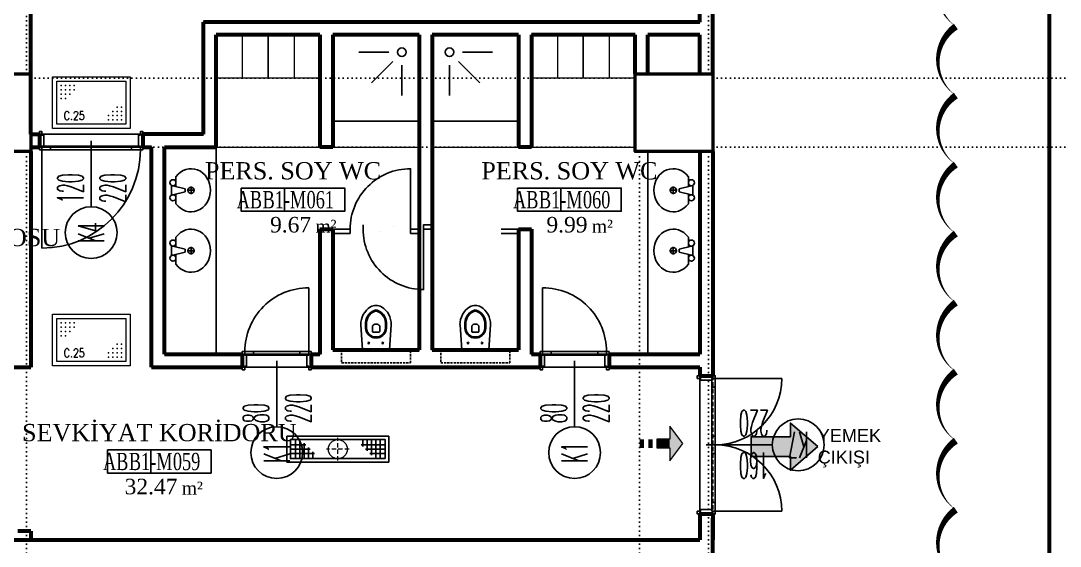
# Model space of a CAD drawing. Extents: x -228812 to 45006, y -308075 to -42938.
# Drawn here: x 42555 to 43759, y -46454 to -45845 of the extents above; entities that cross this region are included whole.
import ezdxf
from ezdxf.enums import TextEntityAlignment as Align

# ---------------------------------------------------------------- set-up
doc = ezdxf.new("R2010")
doc.units = 0
doc.header["$LTSCALE"] = 20
for name, pattern in [('( Hidden )', [0.375, 0.25, -0.125]), ('DASHED2', [0.375, 0.25, -0.125]), ('DOT', [0.25, 0, -0.25]), ('HIDDEN', [0.375, 0.25, -0.125])]:
    doc.linetypes.add(name, pattern=pattern)
doc.layers.get('0').update_dxf_attribs({"linetype": 'CONTINUOUS', "lineweight": 15})
doc.layers.get('DEFPOINTS').update_dxf_attribs({"linetype": 'CONTINUOUS'})
for name, color, linetype in [('BL-C', 140, 'CONTINUOUS'), ('DUVAR-PANEL', 7, 'CONTINUOUS'), ('KA-PEN', 5, 'CONTINUOUS'), ('KAPILAR', 5, 'CONTINUOUS'), ('KIRIS', 9, 'DOT'), ('MERD', 7, 'CONTINUOUS'), ('OK', 7, 'CONTINUOUS'), ('ROOM', 7, 'CONTINUOUS'), ('ROOM-T', 7, 'CONTINUOUS'), ('TEFRIS SIHHI', 7, 'CONTINUOUS'), ('YAZI', 170, 'CONTINUOUS')]:
    doc.layers.add(name, color=color, linetype=linetype)
for name, color, linetype, lineweight in [('DUVAR', 7, 'CONTINUOUS', 60), ('KOLON', 7, 'CONTINUOUS', 50), ('NO', 7, 'CONTINUOUS', 30), ('tefris', 7, 'CONTINUOUS', 20), ('Y-TEFRIS', 203, 'CONTINUOUS', 5), ('yerizg-a', 7, 'CONTINUOUS', 15), ('yerizg-b', 7, 'CONTINUOUS', 9)]:
    doc.layers.add(name, color=color, linetype=linetype, lineweight=lineweight)
doc.layers.add('REVIZYON-2015-11-23', color=1, linetype='CONTINUOUS', lineweight=13, plot=False)
doc.styles.add('ARIEL_500S', font='arial.ttf', dxfattribs={"height": 125})
doc.styles.add('OLC-200', font='tromans.shx', dxfattribs={"width": 0.5, "height": 0.2})
doc.styles.add('OLC-50', font='romans.shx', dxfattribs={"width": 0.5, "height": 0.15})
doc.styles.add('ROMANS', font='romans.shx', dxfattribs={"width": 0.8})
doc.styles.add('YAZI', font='times.ttf')
doc.linetypes.add('ZIGZAG', pattern='A,0.0001,-0.2,[131,ltypeshp.shx,S=0.2,R=0,X=-0.2,Y=0],-0.4,[131,ltypeshp.shx,S=0.2,R=180,X=0.2,Y=0],-0.2', length=0.8001)
doc.dimstyles.new('BIRIM ADI', dxfattribs={"dimtxt": 30, "dimasz": 50, "dimexe": 25, "dimexo": 40, "dimgap": 15, "dimtad": 0, "dimtxsty": 'YAZI', "dimblk": 'OBLIQUE', "dimcen": 50, "dimadec": 0, "dimazin": 0, "dimtfac": 1, "dimtmove": 0, "dimatfit": 3, "dimfxl": 150, "dimfxlon": 1, "dimarcsym": 0})

# ---------------------------------------------------------------- blocks, each defined once
blk = doc.blocks.new('_OBLIQUE')
at = {"color": 0, "linetype": 'ByBlock'}
blk.add_line((-0.5, -0.5), (0.5, 0.5), dxfattribs=at)
blk = doc.blocks.new('*D9222')
at = {"layer": 'DEFPOINTS', "color": 0, "linetype": 'Continuous'}
for p in [(43266.9, -45206), (43962.7, -45206), (43746.9, -46446)]:
    blk.add_point(p, dxfattribs=at)
at = {"layer": 'YAZI', "color": 0, "lineweight": -2, "ltscale": 0.5}
for p, q in [((43812.7, -45206), (43987.7, -45206)), ((43962.7, -45206), (43962.7, -45723.2)), ((43962.7, -46446), (43962.7, -45928.9)), ((43812.7, -46446), (43987.7, -46446))]:
    blk.add_line(p, q, dxfattribs=at)
at = {"layer": 'YAZI', "color": 0, "linetype": 'Continuous', "lineweight": -2, "xscale": 50, "yscale": 50, "zscale": 50}
for p, rotation in [((43962.7, -45206), 90), ((43962.7, -46446), 270)]:
    blk.add_blockref('_OBLIQUE', p, dxfattribs=dict(at, rotation=rotation))
at = {"layer": 'YAZI', "color": 0, "linetype": 'Continuous', "insert": (43962.7, -45826), "char_height": 30, "attachment_point": 5, "rotation": 90, "style": 'YAZI'}
blk.add_mtext('ATÖLYE ', dxfattribs=at)
blk = doc.blocks.new('KOLON90')
at = {"layer": 'KOLON', "color": 4}
blk.add_lwpolyline([(-45, 45), (45, 45), (45, -45), (-45, -45)], close=True, dxfattribs=at)
blk = doc.blocks.new('DOLAP 60x50')
at = {"layer": 'Y-TEFRIS', "linetype": '( Hidden )', "ltscale": 0.1}
blk.add_line((0, 50), (0, 0), dxfattribs=at)
at = {"layer": 'Y-TEFRIS'}
blk.add_lwpolyline([(30, 50), (-30, 50), (-30, 0), (30, 0), (30, 50)], dxfattribs=at)
blk = doc.blocks.new('*U684')
at = {"color": 0}
for p, q in [((-157, 18), (-157, 95)), ((-3, 18), (-3, 95)), ((-147, 18), (-147, 14)), ((-90.1, 18), (-90.1, 14)), ((-70, 18), (-70, 14)), ((-13.1, 18), (-13.1, 14)), ((-80, 7.5), (-80, 7.5))]:
    blk.add_line(p, q, dxfattribs=at)
at = {"color": 0, "linetype": 'DOT', "ltscale": 20}
blk.add_line((-155, 0), (-5, 0), dxfattribs=at)
at = {"color": 16}
blk.add_lwpolyline([(-80, 7.5), (-80, 84)], dxfattribs=at)
at = {"color": 0, "lineweight": -3}
for points in [[(-160, 15), (-160, 18), (-157, 18), (-157, 14), (-155, 14), (-155, 1), (-157, 1), (-157, -3), (-160, -3), (-160, 0)], [(0, 15), (0, 18), (-3, 18), (-3, 14), (-5, 14), (-5, 1), (-3, 1), (-3, -3), (0, -3), (0, 0)]]:
    blk.add_lwpolyline(points, dxfattribs=at)
at = {"color": 0}
for points in [[(-157, 18), (-157, 14), (-80, 14), (-80, 18)], [(-80, 18), (-80, 14), (-3, 14), (-3, 18)]]:
    blk.add_lwpolyline(points, close=True, dxfattribs=at)
at = {"color": 16}
blk.add_circle((-80, 114), 30, dxfattribs=at)
at = {"color": 0}
for centre, start, end in [((-157, 18), 0, 90), ((-3, 18), 90, 180)]:
    blk.add_arc(centre, 77, start, end, dxfattribs=at)
at = {"color": 16, "style": 'OLC-50', "width": 0.45}
blk.add_attdef('POZ', text='', height=30, rotation=270, dxfattribs=at).set_placement((-80, 114), align=Align.MIDDLE_CENTER)
blk.add_attdef('YUK', text='', height=30, rotation=270, dxfattribs=at).set_placement((-90, 80), align=Align.TOP_LEFT)
blk.add_attdef('GEN', text='', height=30, rotation=270, dxfattribs=at).set_placement((-80, 80), align=Align.BOTTOM_LEFT)
at = {"style": 'OLC-50', "width": 0.5, "flags": 1}
for tag, p in [('KABLOK', (-188.3, -83.8)), ('KAMAHKOD', (-83.9, -83.8)), ('KAMAHNO', (-195.2, -120.6)), ('KAMAHAD', (-79.6, -120)), ('DUVKA', (-188.6, -156)), ('KARENK', (-82.6, -154.8)), ('KATIP', (-188.1, -194)), ('KASAMAL', (-83.9, -189.6)), ('KAMAL', (-188.7, -233)), ('KASARENK', (-83.5, -229)), ('MENFEZ', (-190, -268.9)), ('YANGIN', (-84.2, -266.9)), ('ACILYON', (-192.7, -303.5)), ('CEKIT', (-86.3, -303.2)), ('CARPTEK', (-195, -337.4)), ('FOTOSEL', (-86.8, -337.1)), ('PBAR', (-193.2, -371.1)), ('KONTROL', (-87, -371.1))]:
    blk.add_attdef(tag, p, '', height=30, dxfattribs=at)
blk = doc.blocks.new('ROOMNAME')
at = {"color": 0}
blk.add_line((0, 13.5), (0, -13.5), dxfattribs=at)
blk.add_lwpolyline([(-50, 13.5), (-50, -13.5), (70, -13.5), (70, 13.5)], close=True, dxfattribs=at)
at = {"color": 0, "insert": (36, -30.8), "char_height": 15, "width": 39.826, "attachment_point": 4, "style": 'YAZI'}
blk.add_mtext('m²', dxfattribs=at)
at = {"color": 0, "style": 'YAZI'}
for tag, p in [('KOD', (-25, 0)), ('NO', (35, 0))]:
    blk.add_attdef(tag, text='', height=20, dxfattribs=at).set_placement(p, align=Align.MIDDLE_CENTER)
blk.add_attdef('ALAN', text='', height=18, dxfattribs=at).set_placement((31, -29), align=Align.MIDDLE_RIGHT)
at = {"color": 0, "style": 'YAZI', "flags": 1}
for tag, p in [('ALANIHALE', (10, -51.3)), ('CEVRE', (8.8, -70.9))]:
    blk.add_attdef(tag, text='', height=15, dxfattribs=at).set_placement(p, align=Align.MIDDLE_CENTER)
at = {"color": 0, "style": 'OLC-200', "width": 0.5, "flags": 1}
for tag, p in [('DOS', (-43.9, -102.9)), ('SUP', (-12.3, -102.9)), ('DUV', (15.1, -102.9)), ('TAV', (42.4, -102.9)), ('KTIP1', (-43.9, -131.5)), ('KTIP2', (6.1, -131.5)), ('KTIP3', (56.1, -131.5)), ('KTIP1S', (-43.9, -160.1)), ('KTIP2S', (6.1, -160.1)), ('KTIP3S', (56.1, -160.1)), ('PTIP1', (-43.9, -188.6)), ('PTIP2', (6.1, -188.6)), ('PTIP3', (56.1, -188.6)), ('PTIP1S', (-43.9, -217.2)), ('PTIP2S', (6.1, -217.2)), ('PTIP3S', (56.1, -217.2)), ('KISI', (-43.9, -245.8)), ('KW', (6.1, -245.8)), ('ISI', (56.1, -245.8))]:
    blk.add_attdef(tag, p, '', height=15, dxfattribs=at)
at = {"layer": 'ROOM-T', "color": 9, "style": 'YAZI'}
blk.add_attdef('MAHALADI', text='', height=20, dxfattribs=at).set_placement((10, 33.5), align=Align.MIDDLE_CENTER)
blk = doc.blocks.new('DUS')
at = {"color": 0}
for p, q in [((35, -20), (70, -20)), ((20, -35), (20, -70)), ((30.6, -30.6), (55.4, -55.4))]:
    blk.add_line(p, q, dxfattribs=at)
blk.add_lwpolyline([(0, -100), (0, 0), (100, 0), (100, -100), (0, -100)], dxfattribs=at)
blk.add_circle((20, -20), 5, dxfattribs=at)
blk = doc.blocks.new('K070-PANEL')
at = {"color": 0}
for p, q in [((80, 0), (80, -5)), ((45, -2.5), (45, -2.5))]:
    blk.add_line(p, q, dxfattribs=at)
blk.add_lwpolyline([(10, 0), (10, 70, -0.414214), (80, 0)], format="xyb", dxfattribs=at)
blk.add_lwpolyline([(0, 0), (10, 0), (10, -5), (0, -5)], dxfattribs=at)
blk = doc.blocks.new('*U9161')
at = {"color": 0}
for p, q in [((-3, 18), (-3, 92)), ((-67, 18), (-67, 14)), ((-13.1, 18), (-13.1, 14)), ((-40, 7.5), (-40, 7.5))]:
    blk.add_line(p, q, dxfattribs=at)
at = {"color": 0, "linetype": 'DOT', "ltscale": 20}
blk.add_line((-80, 0), (0, 0), dxfattribs=at)
at = {"color": 0, "lineweight": -3}
for points in [[(-80, 15), (-80, 18), (-77, 18), (-77, 14), (-75, 14), (-75, 1), (-77, 1), (-77, -3), (-80, -3), (-80, 0)], [(0, 15), (0, 18), (-3, 18), (-3, 14), (-5, 14), (-5, 1), (-3, 1), (-3, -3), (0, -3), (0, 0)]]:
    blk.add_lwpolyline(points, dxfattribs=at)
at = {"color": 0}
blk.add_lwpolyline([(-77, 18), (-77, 14), (-3, 14), (-3, 18)], close=True, dxfattribs=at)
at = {"color": 16}
blk.add_lwpolyline([(-40, 7.5), (-40, -69)], dxfattribs=at)
blk.add_circle((-40, -99), 30, dxfattribs=at)
blk.add_arc((-3, 18), 74, 90, 180.0003)
at = {"color": 16, "style": 'OLC-50', "width": 0.45}
blk.add_attdef('GEN', text='', height=30, rotation=90, dxfattribs=at).set_placement((-40, -65), align=Align.BOTTOM_LEFT)
blk.add_attdef('YUK', text='', height=30, rotation=90, dxfattribs=at).set_placement((-30, -65), align=Align.TOP_LEFT)
at = {"style": 'OLC-50', "width": 0.5, "flags": 1}
for tag, p in [('KABLOK', (-148.3, -83.8)), ('KAMAHKOD', (-43.9, -83.8)), ('KAMAHNO', (-155.2, -120.6)), ('KAMAHAD', (-39.6, -120)), ('DUVKA', (-148.6, -156)), ('KARENK', (-42.6, -154.8)), ('KATIP', (-148.1, -194)), ('KASAMAL', (-43.9, -189.6)), ('KAMAL', (-148.7, -233)), ('KASARENK', (-43.5, -229)), ('MENFEZ', (-150, -268.9)), ('YANGIN', (-44.2, -266.9)), ('ACILYON', (-152.7, -303.5)), ('CEKIT', (-46.3, -303.2)), ('CARPTEK', (-155, -337.4)), ('FOTOSEL', (-46.8, -337.1)), ('PBAR', (-153.2, -371.1)), ('KONTROL', (-47, -371.1))]:
    blk.add_attdef(tag, p, '', height=30, dxfattribs=at)
at = {"color": 16, "style": 'OLC-50', "width": 0.45}
blk.add_attdef('POZ', text='', height=30, rotation=90, dxfattribs=at).set_placement((-40, -99), align=Align.MIDDLE_CENTER)
blk = doc.blocks.new('*U667')
at = {"color": 0, "linetype": 'DOT', "ltscale": 20}
blk.add_line((-120, 15), (0, 15), dxfattribs=at)
at = {"color": 0}
for p, q in [((-107, -3), (-107, 1)), ((-60, 7.5), (-60, 7.5)), ((-13.1, -3), (-13.1, 1)), ((-117, -3), (-117, -117))]:
    blk.add_line(p, q, dxfattribs=at)
at = {"color": 0, "lineweight": -3}
for points in [[(-120, 0), (-120, -3), (-117, -3), (-117, 1), (-115, 1), (-115, 14), (-117, 14), (-117, 18), (-120, 18), (-120, 15)], [(0, 0), (0, -3), (-3, -3), (-3, 1), (-5, 1), (-5, 14), (-3, 14), (-3, 18), (0, 18), (0, 15)]]:
    blk.add_lwpolyline(points, dxfattribs=at)
at = {"color": 0}
blk.add_lwpolyline([(-117, -3), (-117, 1), (-3, 1), (-3, -3)], close=True, dxfattribs=at)
at = {"color": 16}
blk.add_lwpolyline([(-60, 7.5), (-60, -69)], dxfattribs=at)
blk.add_circle((-60, -99), 30, dxfattribs=at)
at = {"color": 0}
blk.add_arc((-117, -3), 114, 270, 360, dxfattribs=at)
at = {"color": 16, "style": 'OLC-50', "width": 0.45}
blk.add_attdef('GEN', text='', height=30, rotation=90, dxfattribs=at).set_placement((-60, -65), align=Align.BOTTOM_LEFT)
blk.add_attdef('YUK', text='', height=30, rotation=90, dxfattribs=at).set_placement((-50, -65), align=Align.TOP_LEFT)
at = {"style": 'OLC-50', "width": 0.5, "flags": 1}
for tag, p in [('KABLOK', (-168.3, -83.8)), ('KAMAHKOD', (-63.9, -83.8)), ('KAMAHNO', (-175.2, -120.6)), ('KAMAHAD', (-59.6, -120)), ('DUVKA', (-168.6, -156)), ('KARENK', (-62.6, -154.8)), ('KATIP', (-168.1, -194)), ('KASAMAL', (-63.9, -189.6)), ('KAMAL', (-168.7, -233)), ('KASARENK', (-63.5, -229)), ('MENFEZ', (-170, -268.9)), ('YANGIN', (-64.2, -266.9)), ('ACILYON', (-172.7, -303.5)), ('CEKIT', (-66.3, -303.2)), ('CARPTEK', (-175, -337.4)), ('FOTOSEL', (-66.8, -337.1)), ('PBAR', (-173.2, -371.1)), ('KONTROL', (-67, -371.1))]:
    blk.add_attdef(tag, p, '', height=30, dxfattribs=at)
at = {"color": 16, "style": 'OLC-50', "width": 0.45}
blk.add_attdef('POZ', text='', height=30, rotation=90, dxfattribs=at).set_placement((-60, -99), align=Align.MIDDLE_CENTER)
blk = doc.blocks.new('LAVABO UMUMI')
at = {"color": 0, "ltscale": 200}
for p, q in [((-17.5, 15.7), (-17.5, 4.4)), ((-22.8, -5.7), (-22.8, 5.7)), ((-7, 1.7), (-21, 5.2)), ((-7, -1.8), (-7, 1.7)), ((-4.5, 0), (4.5, 0)), ((0, 0), (0, 4.5)), ((-21, -5.2), (-7, -1.8)), ((-17.5, -4.4), (-17.5, -15.7)), ((0, 0), (0, -4.5))]:
    blk.add_line(p, q, dxfattribs=at)
for centre in [(-21, 8.7), (0, 0), (-21, -8.8)]:
    blk.add_circle(centre, 3.5, dxfattribs=at)
blk.add_ellipse((0, 0), major_axis=(0, 25), ratio=0.9, start_param=2.25047, end_param=7.174308, dxfattribs=at)
blk = doc.blocks.new('KLOZET')
at = {"color": 0, "extrusion": (0, 0, -1)}
for p, q in [((0, 15.5), (0, -15.5)), ((0, -15.5), (-29, -17.7))]:
    blk.add_line(p, q, dxfattribs=at)
at = {"color": 0, "linetype": 'HIDDEN', "ltscale": 0.5}
blk.add_lwpolyline([(0, -40), (15, -40), (15, 40), (0, 40)], dxfattribs=at)
at = {"color": 0, "extrusion": (0, 0, -1)}
for points in [[(0, 15.5), (29, 17.7, -0.251194), (50.1, 6.4, -0.116101), (51.5, 0, -0.116101)], [(27.9, 4.2, -0.506507), (27.9, -4.2, -1.085217)], [(27.9, -4.2), (21.5, -4.2, -0.414214), (20.5, -3.2), (20.5, 3.2, -0.414214), (21.5, 4.2), (27.9, 4.2)]]:
    blk.add_lwpolyline(points, format="xyb", dxfattribs=at)
for points in [[(46.3, 0, -0.068595), (45.8, -2.2, -0.325495), (28.9, -12.2), (25.3, -12.2, -0.336667), (13.9, -2.3), (13.9, 0), (13.9, 2.3, -0.336667), (25.3, 12.2), (28.9, 12.2, -0.325495), (45.8, 2.2, -0.068595)], [(45.1, 0, -0.064612), (44.7, -1.8, -0.325625), (29, -11), (25.3, -11, -0.332728), (15.1, -2.2), (15.1, 0), (15.1, 2.2, -0.332728), (25.3, 11), (29, 11, -0.325625), (44.7, 1.8, -0.064612)]]:
    blk.add_lwpolyline(points, format="xyb", close=True, dxfattribs=at)
for centre in [(8, 7.8), (8, -8.5)]:
    blk.add_circle(centre, 0.8, dxfattribs=at)
for centre, radius, start, end in [((37.2, -0.2), 14.3, 334.2235, 0.7134), ((28.9, 7.6), 25.4, 270.0429, 326.4453)]:
    blk.add_arc(centre, radius, start, end, dxfattribs=at)
blk = doc.blocks.new('*U9167')
at = {"color": 0}
for p, q in [((-77, 18), (-77, 92)), ((-67, 18), (-67, 14)), ((-13.1, 18), (-13.1, 14)), ((-40, 7.5), (-40, 7.5))]:
    blk.add_line(p, q, dxfattribs=at)
at = {"color": 0, "linetype": 'DOT', "ltscale": 20}
blk.add_line((-80, 0), (0, 0), dxfattribs=at)
at = {"color": 0, "lineweight": -3}
for points in [[(-80, 15), (-80, 18), (-77, 18), (-77, 14), (-75, 14), (-75, 1), (-77, 1), (-77, -3), (-80, -3), (-80, 0)], [(0, 15), (0, 18), (-3, 18), (-3, 14), (-5, 14), (-5, 1), (-3, 1), (-3, -3), (0, -3), (0, 0)]]:
    blk.add_lwpolyline(points, dxfattribs=at)
at = {"color": 0}
blk.add_lwpolyline([(-77, 18), (-77, 14), (-3, 14), (-3, 18)], close=True, dxfattribs=at)
at = {"color": 16}
blk.add_lwpolyline([(-40, 7.5), (-40, -69)], dxfattribs=at)
blk.add_circle((-40, -99), 30, dxfattribs=at)
blk.add_arc((-77, 18), 74, 359.9997, 90)
at = {"color": 16, "style": 'OLC-50', "width": 0.45}
blk.add_attdef('GEN', text='', height=30, rotation=90, dxfattribs=at).set_placement((-40, -65), align=Align.BOTTOM_LEFT)
blk.add_attdef('YUK', text='', height=30, rotation=90, dxfattribs=at).set_placement((-30, -65), align=Align.TOP_LEFT)
at = {"style": 'OLC-50', "width": 0.5, "flags": 1}
for tag, p in [('KABLOK', (-148.3, -83.8)), ('KAMAHKOD', (-43.9, -83.8)), ('KAMAHNO', (-155.2, -120.6)), ('KAMAHAD', (-39.6, -120)), ('DUVKA', (-148.6, -156)), ('KARENK', (-42.6, -154.8)), ('KATIP', (-148.1, -194)), ('KASAMAL', (-43.9, -189.6)), ('KAMAL', (-148.7, -233)), ('KASARENK', (-43.5, -229)), ('MENFEZ', (-150, -268.9)), ('YANGIN', (-44.2, -266.9)), ('ACILYON', (-152.7, -303.5)), ('CEKIT', (-46.3, -303.2)), ('CARPTEK', (-155, -337.4)), ('FOTOSEL', (-46.8, -337.1)), ('PBAR', (-153.2, -371.1)), ('KONTROL', (-47, -371.1))]:
    blk.add_attdef(tag, p, '', height=30, dxfattribs=at)
at = {"color": 16, "style": 'OLC-50', "width": 0.45}
blk.add_attdef('POZ', text='', height=30, rotation=90, dxfattribs=at).set_placement((-40, -99), align=Align.MIDDLE_CENTER)
blk = doc.blocks.new('Y-SIFON')
at = {"layer": 'yerizg-a', "color": 0, "linetype": 'Continuous'}
blk.add_circle((0, 0), 11, dxfattribs=at)
at = {"layer": 'yerizg-b', "color": 0, "linetype": 'DASHED2'}
for points in [[(0, 13), (0, -13)], [(-13, 0), (13, 0)]]:
    blk.add_lwpolyline(points, dxfattribs=at)
blk = doc.blocks.new('YER SUZGECI 118 30')
at = {"color": 0}
for p, q in [((-20, 114), (-20, 86)), ((-15, 114), (-15, 91)), ((-10, 114), (-10, 96)), ((-26, 108), (-4, 108)), ((-4, 103), (-26, 103)), ((-26, 98), (-8, 98)), ((-26, 93), (-13, 93)), ((-26, 88), (-18, 88)), ((-4, 25), (-17, 25)), ((-15, 4), (-15, 27)), ((-4, 30), (-12, 30)), ((-10, 4), (-10, 32)), ((-26, 15), (-4, 15)), ((-4, 20), (-22, 20)), ((-20, 4), (-20, 22)), ((-4, 10), (-26, 10))]:
    blk.add_line(p, q, dxfattribs=at)
for points in [[(0, 118), (0, 0), (-30, 0), (-30, 118)], [(-4, 114), (-4, 4), (-26, 4), (-26, 114)]]:
    blk.add_lwpolyline(points, close=True, dxfattribs=at)
at = {"color": 0, "linetype": 'Continuous', "rotation": 270}
blk.add_blockref('Y-SIFON', (-15, 59), dxfattribs=at)
blk = doc.blocks.new('1YB-E90')
at = {"layer": 'yerizg-a', "color": 0}
blk.add_lwpolyline([(0, 0), (90, 0), (90, -60), (0, -60)], close=True, dxfattribs=at)
at = {"layer": 'yerizg-b', "color": 0}
blk.add_lwpolyline([(5, -5), (85, -5), (85, -55), (5, -55)], close=True, dxfattribs=at)
at = {"layer": 'yerizg-b', "color": 0, "linetype": 'Continuous'}
for p in [(10, -10), (15, -10), (20, -10), (25, -10), (10, -15), (10, -20), (15, -15), (15, -20), (20, -15), (20, -20), (25, -15), (10, -25), (15, -25), (75, -35), (80, -35), (65, -45), (70, -40), (70, -45), (75, -40), (75, -45), (80, -40), (80, -45), (65, -50), (70, -50), (75, -50), (80, -50)]:
    blk.add_point(p, dxfattribs=at)
at = {"layer": 'NO', "linetype": 'Continuous', "style": 'ROMANS', "width": 0.8}
blk.add_attdef('NO', text='', height=10, dxfattribs=at).set_placement((25.2, -45), align=Align.MIDDLE)
blk = doc.blocks.new('ja-yonoku')
at = {"layer": 'tefris', "color": 1, "linetype": 'Continuous'}
blk.add_lwpolyline([(5, -20), (-5, -20), (-5, -35), (-20, -35), (0, -50), (20, -35), (5, -35), (5, -20)], dxfattribs=at)
for points in [[(-5, 0), (5, 0), (-5, -5), (5, -5)], [(-5, -10), (5, -10), (-5, -15), (5, -15)], [(-5, -20), (5, -20), (-5, -35), (5, -35)], [(5, -35), (-20, -35), (0, -50), (-20, -35)], [(5, -35), (20, -35), (0, -50), (20, -35)]]:
    blk.add_solid(points, dxfattribs=at)

msp = doc.modelspace()

# ---------------------------------------------------------------- hatches: boundary and pattern name
at = {"layer": 'OK'}
h = msp.add_hatch(color=256, dxfattribs=at)
h.dxf.hatch_style = 1
h.paths.add_polyline_path([(43478.765, -46338.082), (43446.872, -46310.745), (43446.872, -46326.692), (43401.309, -46326.692), (43401.309, -46338.082), (43401.309, -46349.473), (43446.872, -46349.473), (43446.872, -46365.42)])

# ---------------------------------------------------------------- linework, layer by layer
at = {"layer": 'DEFPOINTS', "color": 7, "linetype": '( Hidden )'}
for points in [[(43351.851, -43996.043), (43746.851, -43996.043), (43746.851, -46566.393)], [(43617.615, -46771.043), (43356.851, -46771.043), (43356.851, -44696.043), (43351.851, -44696.043), (43351.851, -43996.043)]]:
    msp.add_lwpolyline(points, dxfattribs=at)
at = {"layer": 'DEFPOINTS'}
for points in [[(43341.851, -45846.043), (43341.851, -45636.043), (42566.851, -45636.043), (42566.851, -45976.043), (42766.851, -45976.043), (42766.851, -45846.043)], [(43016.851, -45861.043), (42916.851, -45861.043), (42916.851, -45991.043), (42901.851, -45991.043), (42901.851, -45861.043), (42781.851, -45861.043), (42781.851, -45991.043), (42721.851, -45991.043), (42721.851, -46231.043), (42901.851, -46231.043), (42901.851, -46086.043), (42916.851, -46086.043), (42916.851, -46226.043), (43016.851, -46226.043)], [(43341.851, -45996.043), (43266.851, -45996.043), (43266.851, -45861.043), (43146.851, -45861.043), (43146.851, -45991.043), (43131.851, -45991.043), (43131.851, -45861.043), (43031.851, -45861.043), (43031.851, -46226.043), (43131.851, -46226.043), (43131.851, -46086.043), (43146.851, -46086.043), (43146.851, -46231.043), (43156.851, -46231.043), (43341.851, -46231.043)], [(41896.851, -46246.043), (42566.851, -46246.043), (42566.851, -45991.043), (42706.851, -45991.043), (42706.851, -46246.043), (43341.851, -46246.043), (43341.851, -46446.043), (41896.851, -46446.043)]]:
    msp.add_lwpolyline(points, close=True, dxfattribs=at)
at = {"layer": 'DUVAR', "color": 2}
for p, q in [((43746.851, -46566.393), (43746.851, -43996.043)), ((43746.851, -46566.393), (43746.851, -43996.043)), ((43356.851, -45906.043), (43356.851, -45376.043)), ((42566.851, -45906.043), (42566.851, -45636.043)), ((43341.851, -45846.043), (43341.851, -45636.043)), ((43341.851, -45846.043), (42766.851, -45846.043)), ((42766.851, -45976.043), (42766.851, -45846.043)), ((42901.851, -45861.043), (42781.851, -45861.043)), ((42781.851, -45991.043), (42781.851, -45861.043)), ((42901.851, -45861.043), (42901.851, -45991.043)), ((43016.851, -45861.043), (42916.851, -45861.043)), ((42916.851, -45861.043), (42916.851, -45991.043)), ((43016.851, -45861.043), (43016.851, -46226.043)), ((43131.851, -45861.043), (43031.851, -45861.043)), ((43031.851, -45861.043), (43031.851, -46226.043)), ((43131.851, -45861.043), (43131.851, -45991.043)), ((43266.851, -45861.043), (43146.851, -45861.043)), ((43146.851, -45861.043), (43146.851, -45991.043)), ((43266.851, -45906.043), (43266.851, -45861.043)), ((43341.851, -45861.043), (43281.851, -45861.043)), ((43281.851, -45906.043), (43281.851, -45861.043)), ((43341.851, -45906.043), (43341.851, -45861.043)), ((42566.851, -45976.043), (42566.851, -45896.043)), ((42566.851, -45976.043), (42576.851, -45976.043)), ((42576.851, -45976.043), (42576.851, -45991.043)), ((42766.851, -45976.043), (42696.851, -45976.043)), ((42696.851, -45976.043), (42696.851, -45991.043)), ((42566.851, -45991.043), (42576.851, -45991.043)), ((42696.851, -45991.043), (42706.851, -45991.043)), ((42706.851, -46246.043), (42706.851, -45991.043)), ((42721.851, -46231.043), (42721.851, -45991.043)), ((42721.851, -45991.043), (42781.851, -45991.043)), ((42916.851, -45991.043), (42901.851, -45991.043)), ((43146.851, -45991.043), (43131.851, -45991.043)), ((42566.851, -45996.043), (42566.851, -46246.043)), ((43341.851, -45996.043), (43341.851, -46231.043)), ((43356.851, -45996.043), (43356.851, -46256.043)), ((42901.851, -46086.043), (42916.851, -46086.043)), ((42901.851, -46086.043), (42901.851, -46231.043)), ((42916.851, -46086.043), (42916.851, -46226.043)), ((43131.851, -46086.043), (43131.851, -46226.043)), ((43131.851, -46086.043), (43146.851, -46086.043)), ((43146.851, -46086.043), (43146.851, -46231.043)), ((42721.851, -46231.043), (42811.851, -46231.043)), ((42811.851, -46231.043), (42811.851, -46246.043)), ((42891.851, -46231.043), (42901.851, -46231.043)), ((42891.851, -46231.043), (42891.851, -46246.043)), ((42916.851, -46226.043), (43016.851, -46226.043)), ((43031.851, -46226.043), (43131.851, -46226.043)), ((43146.851, -46231.043), (43156.851, -46231.043)), ((43156.851, -46231.043), (43156.851, -46246.043)), ((43236.851, -46231.043), (43341.851, -46231.043)), ((43236.851, -46231.043), (43236.851, -46246.043)), ((42476.851, -46246.043), (42566.851, -46246.043)), ((42706.851, -46246.043), (42811.851, -46246.043)), ((42891.851, -46246.043), (43156.851, -46246.043)), ((43236.851, -46246.043), (43341.851, -46246.043)), ((43341.851, -46246.043), (43341.851, -46256.043)), ((43341.851, -46256.043), (43356.851, -46256.043)), ((43341.851, -46416.043), (43341.851, -46446.043)), ((43341.851, -46416.043), (43356.851, -46416.043)), ((43356.851, -46416.043), (43356.851, -46446.043)), ((42566.851, -46436.043), (42551.851, -46436.043)), ((42566.851, -46436.043), (42566.851, -46446.043)), ((40986.851, -46446.043), (43341.851, -46446.043)), ((40986.851, -46446.043), (43341.851, -46446.043))]:
    msp.add_line(p, q, dxfattribs=at)
at = {"layer": 'DUVAR', "color": 2, "ltscale": 0.5}
msp.add_line((43356.851, -46696.043), (43356.851, -46421.043), dxfattribs=at)
at = {"layer": 'DUVAR-PANEL', "color": 32}
for p, q in [((42916.851, -46086.043), (42936.851, -46086.043)), ((43131.851, -46086.043), (43111.851, -46086.043)), ((42936.851, -46091.043), (42916.851, -46091.043)), ((43111.851, -46091.043), (43131.851, -46091.043))]:
    msp.add_line(p, q, dxfattribs=at)
at = {"layer": 'KIRIS', "color": 251}
for p, q in [((42561.851, -45906.043), (42561.851, -45206.043)), ((43351.851, -45906.043), (43351.851, -45206.043)), ((42566.851, -45911.043), (43266.851, -45911.043)), ((43356.851, -45911.043), (44056.851, -45911.043)), ((42566.851, -45991.043), (43266.851, -45991.043)), ((43356.851, -45991.043), (44056.851, -45991.043)), ((42561.851, -46696.043), (42561.851, -45996.043)), ((43271.851, -46696.043), (43271.851, -45996.043)), ((43351.851, -46696.043), (43351.851, -45996.043))]:
    msp.add_line(p, q, dxfattribs=at)
at = {"layer": 'OK'}
msp.add_lwpolyline([(43478.752, -46338.082), (43446.872, -46310.745), (43446.872, -46326.692), (43401.309, -46326.692), (43401.309, -46338.082), (43401.309, -46349.473), (43446.872, -46349.473), (43446.872, -46365.42)], close=True, dxfattribs=at)
at = {"layer": 'REVIZYON-2015-11-23'}
msp.add_lwpolyline([(43638.437, -46571.21, 0, 8, -0.52056705), (43638.437, -46491.21, 0, 8, -0.52056705), (43638.437, -46411.21, 0, 8, -0.52056705), (43638.437, -46331.21, 0, 8, -0.52056705), (43638.437, -46251.21, 0, 8, -0.52056705), (43638.437, -46171.21, 0, 8, -0.52056705), (43638.437, -46091.21, 0, 8, -0.52056705), (43638.437, -46011.21, 0, 8, -0.52056705), (43638.437, -45931.21, 0, 8, -0.52056705), (43638.437, -45851.21, 0, 8, -0.52056705), (43638.437, -45771.21, 0, 8, -0.52056705), (43638.437, -45691.21, 0, 8, -0.52056705), (43638.437, -45611.21, 0, 8, -0.52056705), (43638.437, -45531.21, 0, 8, -0.52056705), (43638.437, -45451.21, 0, 8, -0.52056705), (43638.437, -45371.21, 0, 8, -0.52056705), (43638.437, -45291.21, 0, 8, -0.52056705), (43638.437, -45211.21, 0, 8, -0.52056705), (43638.437, -45131.21, 0, 8, -0.52056705)], format="xyseb", dxfattribs=at)
at = {"layer": 'TEFRIS SIHHI', "color": 155}
for p, q in [((42781.851, -46231.043), (42781.851, -45991.043)), ((43281.851, -45996.043), (43281.851, -46231.043))]:
    msp.add_line(p, q, dxfattribs=at)
at = {"layer": 'Y-TEFRIS', "linetype": 'ZIGZAG', "ltscale": 0.2}
for p, q in [((42781.851, -45991.043), (42901.851, -45991.043)), ((42916.851, -45991.043), (43016.851, -45991.043)), ((43031.851, -45991.043), (43131.851, -45991.043)), ((43146.851, -45991.043), (43266.851, -45991.043))]:
    msp.add_line(p, q, dxfattribs=at)

# ---------------------------------------------------------------- block references
at = {"linetype": 'Continuous', "rotation": 90}
msp.add_blockref('ja-yonoku', (43272.09, -46334.543), dxfattribs=at)
at = {"layer": 'BL-C', "linetype": 'Continuous'}
for p in [(42592.09, -45909.543), (42592.09, -46184.543)]:
    msp.add_blockref('1YB-E90', p, dxfattribs=at).add_auto_attribs({'NO': 'C.25'})
at = {"layer": 'DUVAR-PANEL', "color": 32, "extrusion": (0, 0, -1), "zscale": -1}
msp.add_blockref('K070-PANEL', (-43016.851, -46086.043), dxfattribs=at)
at = {"layer": 'DUVAR-PANEL', "color": 32, "extrusion": (0, 0, -1), "xscale": -1, "zscale": -1, "rotation": 180}
msp.add_blockref('K070-PANEL', (-43031.851, -46086.043), dxfattribs=at)
at = {"layer": 'KA-PEN'}
for name, p in [('*U9161', (42891.851, -46246.043)), ('*U9167', (43236.851, -46246.043))]:
    msp.add_blockref(name, p, dxfattribs=at).add_auto_attribs({'POZ': 'K1', 'GEN': '80', 'YUK': '220'})
at = {"layer": 'KAPILAR'}
msp.add_blockref('*U667', (42696.851, -45991.043), dxfattribs=at).add_auto_attribs({'POZ': 'K4', 'GEN': '120', 'YUK': '220'})
at = {"layer": 'KAPILAR', "rotation": 270}
msp.add_blockref('*U684', (43341.851, -46416.043), dxfattribs=at).add_auto_attribs({'POZ': 'K7', 'GEN': '160', 'YUK': '220'})
at = {"layer": 'KOLON', "color": 1}
for p in [(42521.851, -45951.043), (43311.851, -45951.043)]:
    msp.add_blockref('KOLON90', p, dxfattribs=at)
at = {"layer": 'ROOM', "ltscale": 0.5}
ref = msp.add_blockref('ROOMNAME', (42860.679, -46051.924), dxfattribs=at)
ref.add_attrib('MAHALADI', 'PERS. SOY WC', dxfattribs={"layer": 'ROOM-T', "color": 9, "height": 20, "style": 'YAZI'}).set_placement((42870.679, -46018.424), align=Align.MIDDLE_CENTER)
ref.add_attrib('BLOK', 'AB', dxfattribs={"layer": '0', "color": 0, "height": 20, "style": 'YAZI', "width": 0.7}).set_placement((42820.107, -46051.924), align=Align.MIDDLE_CENTER)
ref.add_attrib('KOD', 'B1-M', dxfattribs={"layer": '0', "color": 0, "height": 20, "style": 'YAZI', "width": 0.7}).set_placement((42860.679, -46051.924), align=Align.MIDDLE_CENTER)
ref.add_attrib('NO', '061', dxfattribs={"layer": '0', "color": 0, "height": 20, "style": 'YAZI', "width": 0.7}).set_placement((42902.25, -46051.924), align=Align.MIDDLE_CENTER)
ref.add_attrib('ALAN', '9.67', dxfattribs={"layer": '0', "color": 0, "height": 18, "style": 'YAZI'}).set_placement((42891.679, -46080.924), align=Align.MIDDLE_RIGHT)
ref = msp.add_blockref('ROOMNAME', (43180.814, -46051.924), dxfattribs=at)
ref.add_attrib('MAHALADI', 'PERS. SOY WC', dxfattribs={"layer": 'ROOM-T', "color": 9, "height": 20, "style": 'YAZI'}).set_placement((43190.814, -46018.424), align=Align.MIDDLE_CENTER)
ref.add_attrib('BLOK', 'AB', dxfattribs={"layer": '0', "color": 0, "height": 20, "style": 'YAZI', "width": 0.7}).set_placement((43140.243, -46051.924), align=Align.MIDDLE_CENTER)
ref.add_attrib('KOD', 'B1-M', dxfattribs={"layer": '0', "color": 0, "height": 20, "style": 'YAZI', "width": 0.7}).set_placement((43180.814, -46051.924), align=Align.MIDDLE_CENTER)
ref.add_attrib('NO', '060', dxfattribs={"layer": '0', "color": 0, "height": 20, "style": 'YAZI', "width": 0.7}).set_placement((43222.386, -46051.924), align=Align.MIDDLE_CENTER)
ref.add_attrib('ALAN', '9.99', dxfattribs={"layer": '0', "color": 0, "height": 18, "style": 'YAZI'}).set_placement((43211.814, -46080.924), align=Align.MIDDLE_RIGHT)
ref = msp.add_blockref('ROOMNAME', (42457.113, -46129.228), dxfattribs=at)
ref.add_attrib('MAHALADI', 'TEMİZLİK DEPOSU', dxfattribs={"layer": 'ROOM-T', "color": 9, "height": 20, "style": 'YAZI'}).set_placement((42467.113, -46095.728), align=Align.MIDDLE_CENTER)
ref.add_attrib('BLOK', 'AB', dxfattribs={"layer": '0', "color": 0, "height": 20, "style": 'YAZI', "width": 0.7}).set_placement((42416.541, -46129.228), align=Align.MIDDLE_CENTER)
ref.add_attrib('KOD', 'B1-M', dxfattribs={"layer": '0', "color": 0, "height": 20, "style": 'YAZI', "width": 0.7}).set_placement((42457.113, -46129.228), align=Align.MIDDLE_CENTER)
ref.add_attrib('NO', '062', dxfattribs={"layer": '0', "color": 0, "height": 20, "style": 'YAZI', "width": 0.7}).set_placement((42498.684, -46129.228), align=Align.MIDDLE_CENTER)
ref.add_attrib('ALAN', '4.55', dxfattribs={"layer": '0', "color": 0, "height": 18, "style": 'YAZI'}).set_placement((42488.113, -46158.228), align=Align.MIDDLE_RIGHT)
ref = msp.add_blockref('ROOMNAME', (42705.83, -46355.349), dxfattribs=at)
ref.add_attrib('MAHALADI', 'SEVKİYAT KORİDORU', dxfattribs={"layer": 'ROOM-T', "color": 9, "height": 20, "style": 'YAZI'}).set_placement((42715.83, -46321.849), align=Align.MIDDLE_CENTER)
ref.add_attrib('BLOK', 'AB', dxfattribs={"layer": '0', "color": 0, "height": 20, "style": 'YAZI', "width": 0.7}).set_placement((42665.259, -46355.349), align=Align.MIDDLE_CENTER)
ref.add_attrib('KOD', 'B1-M', dxfattribs={"layer": '0', "color": 0, "height": 20, "style": 'YAZI', "width": 0.7}).set_placement((42705.83, -46355.349), align=Align.MIDDLE_CENTER)
ref.add_attrib('NO', '059', dxfattribs={"layer": '0', "color": 0, "height": 20, "style": 'YAZI', "width": 0.7}).set_placement((42747.402, -46355.349), align=Align.MIDDLE_CENTER)
ref.add_attrib('ALAN', '32.47', dxfattribs={"layer": '0', "color": 0, "height": 18, "style": 'YAZI'}).set_placement((42736.83, -46384.349), align=Align.MIDDLE_RIGHT)
at = {"layer": 'TEFRIS SIHHI', "color": 155, "xscale": -1}
msp.add_blockref('DUS', (43016.851, -45861.043), dxfattribs=at)
at = {"layer": 'TEFRIS SIHHI', "color": 155}
msp.add_blockref('DUS', (43031.851, -45861.043), dxfattribs=at)
at = {"layer": 'TEFRIS SIHHI', "color": 155, "xscale": -1, "rotation": 180}
for p in [(42752.601, -46041.043), (42752.601, -46111.043)]:
    msp.add_blockref('LAVABO UMUMI', p, dxfattribs=at)
at = {"layer": 'TEFRIS SIHHI', "color": 155}
for name, p, rotation in [('LAVABO UMUMI', (43311.101, -46041.043), 180), ('LAVABO UMUMI', (43311.101, -46111.043), 180), ('YER SUZGECI 118 30', (42863.593, -46356.043), 270)]:
    msp.add_blockref(name, p, dxfattribs=dict(at, rotation=rotation))
at = {"layer": 'TEFRIS SIHHI', "color": 155, "extrusion": (0, 0, -1), "xscale": -1, "zscale": -1, "rotation": 90}
for p in [(-42966.851, -46226.043), (-43081.851, -46226.043)]:
    msp.add_blockref('KLOZET', p, dxfattribs=at)
at = {"layer": 'Y-TEFRIS', "xscale": -1}
for p in [(42811.851, -45911.043), (42871.851, -45911.043), (43176.851, -45911.043), (43236.851, -45911.043)]:
    msp.add_blockref('DOLAP 60x50', p, dxfattribs=at)

# ---------------------------------------------------------------- texts
at = {"layer": 'MERD', "color": 7, "insert": (43478.488, -46362.35), "char_height": 15, "width": 133.75684, "attachment_point": 7, "style": 'ARIEL_500S'}
msp.add_mtext('YEMEK\\PÇIKIŞI', dxfattribs=at)

# ---------------------------------------------------------------- dimensions: what is measured, and where the dimension line sits
at = {"layer": 'YAZI', "ltscale": 0.5}
dim = msp.add_linear_dim(base=(43962.68, -45206.043), p1=(43746.851, -46446.043), p2=(43266.851, -45206.043), angle=90, text='ATÖLYE ', dimstyle='BIRIM ADI', override={"dimtmove": 1}, dxfattribs=at)
dim.commit()
dim.dimension.update_dxf_attribs({"geometry": '*D9222', "text_midpoint": (43962.68, -45826.043)})

doc.saveas('drawing.dxf')
